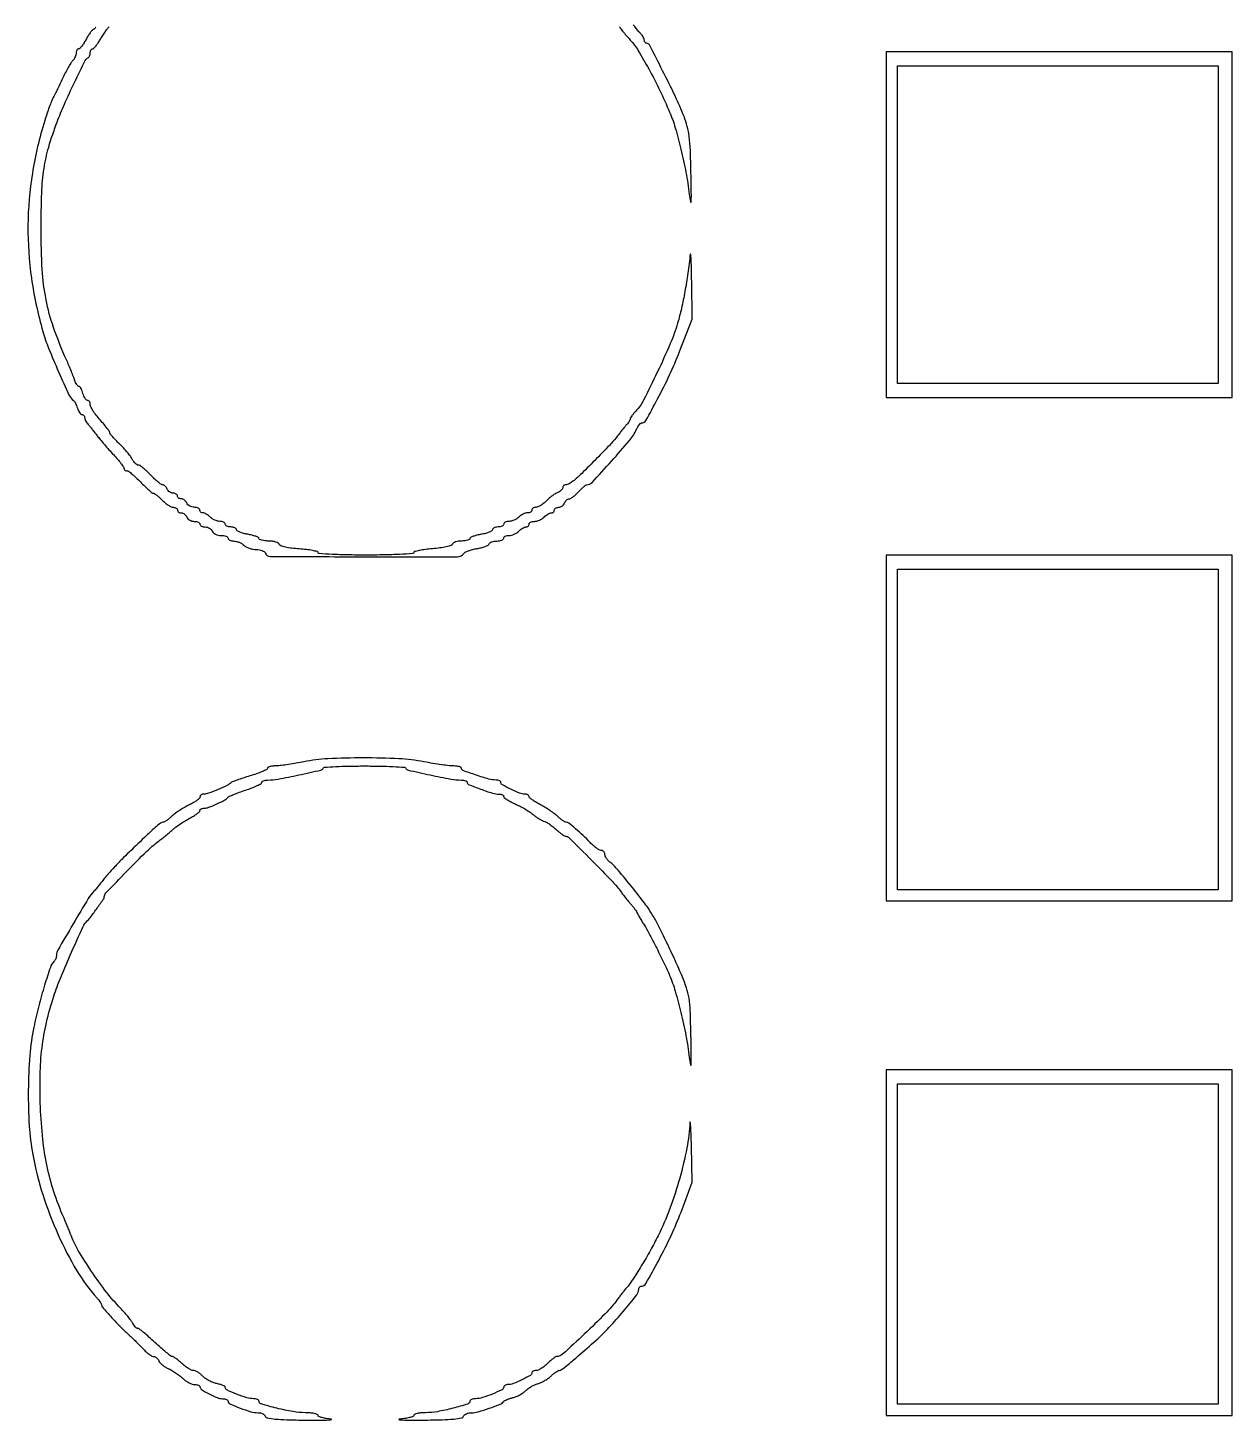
# Model space of a CAD drawing. Extents: x 8 to 208, y 14 to 271.
# Drawn here: x 163.85 to 200.08, y 199.26 to 241.15 of the extents above; entities that cross this region are included whole.
import ezdxf

# ---------------------------------------------------------------- set-up
doc = ezdxf.new("R2010")
doc.units = 0
doc.header["$MEASUREMENT"] = 0

msp = doc.modelspace()

# ---------------------------------------------------------------- linework, layer by layer
for points in [[(165.895742, 241.176833, -0.077571), (165.8814, 241.141791, -0.096228), (165.86017, 241.118314, -0.162341), (165.835238, 241.11, 0.213495), (165.801494, 241.094903, 0.020012), (165.742235, 241.023021, 0.022892), (165.676259, 240.927332, 0.015966), (165.610416, 240.8139, -0.017404), (165.544143, 240.700478, -0.024594), (165.47686, 240.604779, -0.022482), (165.416044, 240.533582, -0.207638), (165.379678, 240.5178, 0.165846), (165.352487, 240.508526, 0.095421), (165.329338, 240.482298, 0.07638), (165.313691, 240.44317, 0.057046), (165.3084, 240.396943, -0.069305), (165.300805, 240.342413, -0.036607), (165.277336, 240.27811, -0.035581), (165.243128, 240.214631, -0.045687), (165.20265, 240.16212, 0.04812), (165.149715, 240.092756, 0.009478), (165.069543, 239.958014, 0.009968), (164.98192, 239.796796, 0.009108), (164.898021, 239.627327, -0.001755), (164.815269, 239.453804, -0.001742), (164.731087, 239.280416, -0.001706), (164.656414, 239.129273, -0.006786), (164.609014, 239.0373, 0.028481), (164.564461, 238.94079, 0.006137), (164.499041, 238.768695, 0.006387), (164.428182, 238.567241, 0.006061), (164.361198, 238.3605, 0.035396), (163.991368, 236.784147, 0.037817), (163.858364, 235.206066, 0.037631), (163.964451, 233.618911, 0.034373), (164.307357, 232.0155, 0.025537), (164.480579, 231.510555, 0.008947), (164.779022, 230.803542, 0.004361), (165.101343, 230.093334, 0.129784), (165.226316, 229.9428, -0.097821), (165.252986, 229.914514, -0.022316), (165.285632, 229.85701, -0.022263), (165.317903, 229.786123, -0.020049), (165.344999, 229.71015, 0.035417), (165.373537, 229.637287, 0.04609), (165.410129, 229.575715, 0.053676), (165.448859, 229.532921, 0.184026), (165.483301, 229.5198, -0.114131), (165.513398, 229.512839, -0.100334), (165.539023, 229.493174, -0.093793), (165.55622, 229.46377, -0.08575), (165.5622, 229.429157, 0.084362), (165.569519, 229.386085, 0.032771), (165.593264, 229.330261, 0.031293), (165.627479, 229.271899, 0.033709), (165.66795, 229.219776, -0.008976), (165.720086, 229.159076, -0.003208), (165.792338, 229.070688, -0.003182), (165.870368, 228.972702, -0.003756), (165.9429, 228.878982, 0.010735), (166.029582, 228.77015, 0.004021), (166.15559, 228.621183, 0.003982), (166.295486, 228.461067, 0.004822), (166.42935, 228.313193, -0.009549), (166.550885, 228.176359, -0.013491), (166.653408, 228.049625, -0.0096), (166.733053, 227.941302, -0.154922), (166.7466, 227.89863, 0.12344), (166.753372, 227.871616, 0.100775), (166.772447, 227.848606, 0.090835), (166.800978, 227.833145, 0.079021), (166.834589, 227.8278, -0.159695), (166.884813, 227.811339, -0.014177), (166.991292, 227.728395, -0.017386), (167.114773, 227.619018, -0.012673), (167.24449, 227.4894, 0.008564), (167.372132, 227.359741, 0.012516), (167.489243, 227.250405, 0.007984), (167.589788, 227.16397, 0.175291), (167.625646, 227.151, -0.152308), (167.659426, 227.140466, -0.014645), (167.729616, 227.088872, -0.017573), (167.811062, 227.020507, -0.012989), (167.896391, 226.9395, 0.026475), (167.986399, 226.85855, 0.028952), (168.08191, 226.790128, 0.030148), (168.169618, 226.741817, 0.111254), (168.230945, 226.728, -0.066978), (168.277984, 226.721671, -0.083889), (168.317853, 226.703149, -0.099491), (168.344516, 226.675662, -0.143944), (168.354, 226.6434, 0.138107), (168.363084, 226.611139, 0.100138), (168.388618, 226.583651, 0.085896), (168.426809, 226.565144, 0.070083), (168.471849, 226.5588, -0.096313), (168.52054, 226.549333, -0.06686), (168.569384, 226.521523, -0.064359), (168.61097, 226.480412, -0.074185), (168.638394, 226.4319, 0.104363), (168.669801, 226.38337, 0.06668), (168.723268, 226.342277, 0.06271), (168.789606, 226.314475, 0.068006), (168.858945, 226.305, -0.047258), (168.924719, 226.298769, -0.067241), (168.980318, 226.280149, -0.087393), (169.017807, 226.252712, -0.193529), (169.0308, 226.2204, 0.182536), (169.042996, 226.188107, 0.0909), (169.077844, 226.160651, 0.070807), (169.129669, 226.142049, 0.050854), (169.190949, 226.1358, -0.07271), (169.255811, 226.126318, -0.064008), (169.318358, 226.098523, -0.066864), (169.369233, 226.057421, -0.098143), (169.399794, 226.0089, 0.125259), (169.434156, 225.960319, 0.06413), (169.497093, 225.919277, 0.057561), (169.577122, 225.891436, 0.055002), (169.662645, 225.882, -0.037645), (169.744656, 225.875817, -0.056489), (169.813892, 225.857149, -0.074175), (169.861179, 225.829803, -0.228458), (169.8768, 225.7974, 0.196601), (169.890018, 225.765082, 0.086348), (169.928278, 225.737651, 0.06626), (169.984969, 225.719026, 0.04631), (170.052043, 225.7128, -0.06043), (170.128423, 225.703535, -0.03907), (170.213085, 225.675523, -0.038951), (170.292772, 225.634493, -0.058077), (170.354186, 225.5859, 0.074909), (170.420118, 225.537233, 0.0385), (170.514517, 225.496277, 0.03718), (170.620321, 225.468349, 0.045969), (170.721793, 225.459, -0.041132), (170.816504, 225.451195, -0.050425), (170.902144, 225.427936, -0.058666), (170.967136, 225.393839, -0.163633), (170.997739, 225.35325, 0.321478), (171.139873, 225.250257, 0.000695), (173.964521, 225.240141, 0.000783), (176.777512, 225.238379, 0.253309), (176.965118, 225.340168, -0.134365), (177.009264, 225.379371, -0.026862), (177.106973, 225.421297, -0.026631), (177.229509, 225.458983, -0.022089), (177.363235, 225.486223, 0.022079), (177.494683, 225.512996, 0.029927), (177.61024, 225.549365, 0.030282), (177.69862, 225.589397, 0.19315), (177.729835, 225.626205, -0.167712), (177.755329, 225.659458, -0.057311), (177.810278, 225.687363, -0.049249), (177.88278, 225.706415, -0.03966), (177.96315, 225.7128, 0.039486), (178.041436, 225.718992, 0.058687), (178.107543, 225.737651, 0.077179), (178.152547, 225.765021, 0.221088), (178.1676, 225.7974, -0.185417), (178.180003, 225.829698, -0.090018), (178.215527, 225.857149, -0.069864), (178.268323, 225.875756, -0.049879), (178.330757, 225.882, 0.064082), (178.402493, 225.891232, 0.039128), (178.483264, 225.919277, 0.038656), (178.560264, 225.960316, 0.054664), (178.620814, 226.0089, -0.032161), (178.676062, 226.057463, -0.032192), (178.737064, 226.098523, -0.03396), (178.794813, 226.127148, -0.098387), (178.838357, 226.1358, 0.09221), (178.87296, 226.142236, 0.096076), (178.902374, 226.160651, 0.099376), (178.922058, 226.188122, 0.106313), (178.929, 226.2204, -0.185417), (178.941403, 226.252698, -0.090018), (178.976927, 226.280149, -0.069864), (179.029723, 226.298756, -0.049879), (179.092157, 226.305, 0.064082), (179.163893, 226.314232, 0.039128), (179.244664, 226.342277, 0.038656), (179.321664, 226.383316, 0.054664), (179.382214, 226.4319, -0.032161), (179.437462, 226.480463, -0.032192), (179.498464, 226.521523, -0.03396), (179.556213, 226.550148, -0.098387), (179.599757, 226.5588, 0.09221), (179.63436, 226.565236, 0.096076), (179.663774, 226.583651, 0.099376), (179.683458, 226.611122, 0.106313), (179.6904, 226.6434, -0.151099), (179.700378, 226.675664, -0.09843), (179.728457, 226.703149, -0.081424), (179.770421, 226.721688, -0.063461), (179.819955, 226.728, 0.088478), (179.873122, 226.737482, 0.06652), (179.925758, 226.765277, 0.065663), (179.969905, 226.806389, 0.081035), (179.998206, 226.8549, -0.055455), (180.0233, 226.903431, -0.057782), (180.058154, 226.944523, -0.064282), (180.09702, 226.972478, -0.124423), (180.1339, 226.9818, 0.136554), (180.179421, 226.994468, 0.024738), (180.252921, 227.043928, 0.025026), (180.335486, 227.112326, 0.020382), (180.416909, 227.1933, -0.013023), (180.496008, 227.274311, -0.017853), (180.571541, 227.342672, -0.014705), (180.63679, 227.394417, -0.161656), (180.668065, 227.4048, 0.208654), (180.82471, 227.473145, 0.004364), (181.409418, 228.114463, 0.008856), (181.949256, 228.738956, 0.062774), (182.164935, 229.07565, -0.024508), (182.204128, 229.14854, -0.032888), (182.246968, 229.210085, -0.034553), (182.287571, 229.254291, -0.192005), (182.316938, 229.266, 0.271141), (182.443664, 229.340174, 0.00593), (182.799061, 229.990978, 0.013396), (183.155742, 230.708755, 0.015417), (183.456073, 231.412108), (183.8358, 232.383259), (183.822261, 233.51068, 0.002803), (183.814967, 233.924716, 0.007474), (183.803693, 234.219941, 0.025835), (183.790821, 234.34234, 0.877947), (183.778063, 234.342, -0.00941), (183.708548, 233.775004, -0.009951), (183.618824, 233.221537, -0.010535), (183.514164, 232.709657, -0.015905), (183.39958, 232.2693, -0.029442), (183.179558, 231.657513, -0.00989), (182.789066, 230.792132, -0.007647), (182.375089, 229.954374, -0.069053), (182.140777, 229.620645, 0.013429), (182.077135, 229.548545, 0.01779), (182.023415, 229.479431, 0.015259), (181.983148, 229.419891, 0.141974), (181.9746, 229.390395, -0.116115), (181.968161, 229.363041, -0.02312), (181.943536, 229.318875, -0.023323), (181.909333, 229.26904, -0.019872), (181.86885, 229.219776, 0.010017), (181.816729, 229.158838, 0.003541), (181.744462, 229.069555, 0.003513), (181.666432, 228.970322, 0.004122), (181.5939, 228.875123, -0.029885), (181.401698, 228.648126, -0.003916), (180.961214, 228.194015, -0.004396), (180.513275, 227.747321, -0.021979), (180.249375, 227.51055, -0.029921), (180.193572, 227.470078, -0.028561), (180.132486, 227.435864, -0.029778), (180.075095, 227.41201, -0.083789), (180.032371, 227.4048, 0.097977), (179.99872, 227.398142, 0.097689), (179.9701, 227.379169, 0.09819), (179.950935, 227.350843, 0.10011), (179.9442, 227.317545, -0.13964), (179.933506, 227.28, -0.060976), (179.900776, 227.239257, -0.053644), (179.852922, 227.20173, -0.047897), (179.796373, 227.173563, 0.048652), (179.72623, 227.138493, 0.018052), (179.634859, 227.07639, 0.017689), (179.539408, 227.00101, 0.020399), (179.454127, 226.922418, -0.028688), (179.370654, 226.848011, -0.030308), (179.280672, 226.78511, -0.031802), (179.197048, 226.740946, -0.105973), (179.136655, 226.728, 0.066978), (179.089616, 226.721671, 0.083889), (179.049747, 226.703149, 0.099491), (179.023084, 226.675662, 0.143944), (179.0136, 226.6434, -0.154765), (179.003368, 226.611135, -0.09778), (178.974548, 226.583651, -0.080164), (178.931491, 226.565104, -0.061768), (178.880657, 226.5588, 0.075276), (178.820574, 226.549703, 0.03846), (178.749489, 226.521523, 0.037117), (178.679176, 226.480467, 0.045706), (178.620814, 226.4319, -0.054664), (178.560264, 226.383316, -0.038656), (178.483264, 226.342277, -0.039128), (178.402493, 226.314232, -0.064082), (178.330757, 226.305, 0.049879), (178.268323, 226.298756, 0.069864), (178.215527, 226.280149, 0.090018), (178.180003, 226.252698, 0.185417), (178.1676, 226.2204, -0.191087), (178.154785, 226.188093, -0.088204), (178.117897, 226.160651, -0.068025), (178.063154, 226.142034, -0.048028), (177.9984, 226.1358, 0.047439), (177.933643, 226.129642, 0.067426), (177.878902, 226.111242, 0.087586), (177.841998, 226.084129, 0.192951), (177.8292, 226.0522, -0.264949), (177.80885, 226.016493, -0.037096), (177.729795, 225.977262, -0.034344), (177.620455, 225.941291, -0.022653), (177.4908, 225.914487, 0.019977), (177.361128, 225.888402, 0.030734), (177.251805, 225.854595, 0.031218), (177.171569, 225.8184, 0.277998), (177.1524, 225.786587, -0.271135), (177.135762, 225.758161, -0.055342), (177.079917, 225.734475, -0.044371), (177.000192, 225.718157, -0.028309), (176.90565, 225.7128, 0.035249), (176.808924, 225.705972, 0.045475), (176.72229, 225.685521, 0.052644), (176.656819, 225.65566, 0.180924), (176.627945, 225.619935, -0.241764), (176.588406, 225.581239, -0.018274), (176.439146, 225.540948, -0.021982), (176.248689, 225.505671, -0.014775), (176.028695, 225.481452, 0.011979), (175.810835, 225.4587, 0.01945), (175.627337, 225.427786, 0.014153), (175.48401, 225.393606, 0.339284), (175.4604, 225.362817, -0.396532), (175.432594, 225.333268, -0.002504), (175.037929, 225.311249, -0.007923), (174.573666, 225.295049, -0.004759), (174.0222, 225.2898, -0.004871), (173.470735, 225.295173, -0.00811), (173.006471, 225.311756, -0.002622), (172.612405, 225.334309, -0.396049), (172.584, 225.364544, 0.341775), (172.559946, 225.395623, 0.015031), (172.417834, 225.427913, 0.020096), (172.235184, 225.456112, 0.012351), (172.018329, 225.475308, -0.014505), (171.78856, 225.496645, -0.025696), (171.601164, 225.52939, -0.025741), (171.462169, 225.568733, -0.234601), (171.419079, 225.612064, 0.189439), (171.386644, 225.65087, 0.04942), (171.310455, 225.683209, 0.043056), (171.209572, 225.705407, 0.032643), (171.09645, 225.7128, -0.024103), (170.985678, 225.718143, -0.038405), (170.892308, 225.734475, -0.045103), (170.82571, 225.75804, -0.29313), (170.8074, 225.786587, 0.277998), (170.788231, 225.8184, 0.031218), (170.707995, 225.854595, 0.030734), (170.598672, 225.888402, 0.019977), (170.469, 225.914487, -0.022653), (170.339345, 225.941291, -0.034344), (170.230005, 225.977262, -0.037096), (170.15095, 226.016493, -0.264949), (170.1306, 226.0522, 0.192951), (170.117802, 226.084129, 0.087586), (170.080897, 226.111242, 0.067426), (170.026157, 226.129642, 0.047439), (169.9614, 226.1358, -0.048028), (169.896646, 226.142034, -0.068025), (169.841903, 226.160651, -0.088204), (169.805015, 226.188093, -0.191087), (169.7922, 226.2204, 0.185417), (169.779797, 226.252698, 0.090018), (169.744273, 226.280149, 0.069864), (169.691477, 226.298756, 0.049879), (169.629043, 226.305, -0.064082), (169.557307, 226.314232, -0.039128), (169.476536, 226.342277, -0.038656), (169.399536, 226.383316, -0.054664), (169.338986, 226.4319, 0.032161), (169.283738, 226.480463, 0.032192), (169.222736, 226.521523, 0.03396), (169.164987, 226.550148, 0.098387), (169.121443, 226.5588, -0.09221), (169.08684, 226.565236, -0.096076), (169.057426, 226.583651, -0.099376), (169.037742, 226.611122, -0.106313), (169.0308, 226.6434, 0.193529), (169.017807, 226.675712, 0.087393), (168.980318, 226.703149, 0.067241), (168.924719, 226.721769, 0.047258), (168.858945, 226.728, -0.068006), (168.789606, 226.737475, -0.06271), (168.723268, 226.765277, -0.06668), (168.669801, 226.80637, -0.104363), (168.638394, 226.8549, 0.074185), (168.61097, 226.903412, 0.064359), (168.569384, 226.944523, 0.06686), (168.52054, 226.972333, 0.096313), (168.471849, 226.9818, -0.070083), (168.426809, 226.988144, -0.085896), (168.388618, 227.006651, -0.100138), (168.363084, 227.034139, -0.138107), (168.354, 227.0664, 0.151099), (168.344022, 227.098664, 0.09843), (168.315943, 227.126149, 0.081424), (168.273979, 227.144688, 0.063461), (168.224445, 227.151, -0.088478), (168.171278, 227.160482, -0.06652), (168.118642, 227.188277, -0.065663), (168.074495, 227.229389, -0.081035), (168.046194, 227.2779, 0.055276), (168.021122, 227.326431, 0.057695), (167.986331, 227.367523, 0.064222), (167.947558, 227.395481, 0.124753), (167.910788, 227.4048, -0.154591), (167.862372, 227.420136, -0.016689), (167.767517, 227.491779, -0.019237), (167.658103, 227.587497, -0.014367), (167.54482, 227.7009, 0.014465), (167.431494, 227.814302, 0.019338), (167.321949, 227.910021, 0.016831), (167.226948, 227.981614, 0.154243), (167.178258, 227.997, -0.14848), (167.138135, 228.009183, -0.045923), (167.088563, 228.049385, -0.041372), (167.038474, 228.107083, -0.035222), (166.995513, 228.175331, 0.03901), (166.939625, 228.262644, 0.012426), (166.843439, 228.383502, 0.012318), (166.729186, 228.513326, 0.01343), (166.611837, 228.633578, -0.008052), (166.501395, 228.744343, -0.011833), (166.40827, 228.845482, -0.007264), (166.334256, 228.932295, -0.174605), (166.3236, 228.96188, 0.148821), (166.309533, 229.008094, 0.016064), (166.24361, 229.099837, 0.01022), (166.12539, 229.247341, 0.001508), (165.87945, 229.539869, -0.028774), (165.822789, 229.615248, -0.028404), (165.77489, 229.696951, -0.02962), (165.741394, 229.773133, -0.088987), (165.7314, 229.828845, 0.071146), (165.725172, 229.872394, 0.086548), (165.707022, 229.909326, 0.100304), (165.680059, 229.934016, 0.136204), (165.648412, 229.9428, -0.196992), (165.612832, 229.957384, -0.05533), (165.574208, 230.004928, -0.046776), (165.538753, 230.073331, -0.034719), (165.51234, 230.1543, 0.029141), (165.486915, 230.235294, 0.040934), (165.454368, 230.303672, 0.046989), (165.419927, 230.351916, 0.217563), (165.38953, 230.3658, -0.198739), (165.358766, 230.378531, -0.048712), (165.323217, 230.421715, -0.04239), (165.289057, 230.48327, -0.031426), (165.261701, 230.55615, 0.01727), (165.227176, 230.656688, 0.004564), (165.165024, 230.814841, 0.004626), (165.090956, 230.993591, 0.004739), (165.014175, 231.1695, -0.020768), (164.626837, 232.140665, -0.036752), (164.401474, 232.972726, -0.033493), (164.288345, 233.879853, -0.014278), (164.253397, 235.1034, -0.009163), (164.273298, 236.189258, -0.027991), (164.341426, 236.922744, -0.033915), (164.482476, 237.564377, -0.019296), (164.734612, 238.3182, -0.014334), (164.954843, 238.853921, -0.007423), (165.2589, 239.510751, -0.002312), (165.580584, 240.171594, -0.181309), (165.663896, 240.2499, 0.126364), (165.689752, 240.269438, 0.0612), (165.711571, 240.305022, 0.054899), (165.726387, 240.350016, 0.052152), (165.7314, 240.39795, -0.053407), (165.736312, 240.443802, -0.073191), (165.750893, 240.482594, -0.092981), (165.772437, 240.508639, -0.175331), (165.79776, 240.5178, 0.198487), (165.832077, 240.531982, 0.022), (165.890694, 240.595787, 0.024114), (165.956039, 240.681595, 0.017264), (166.020946, 240.783286, -0.009203), (166.089696, 240.894927, -0.007707), (166.166603, 241.010843, -0.007793), (166.240198, 241.114633, -0.021083), (166.296577, 241.185136, -0.012266)], [(181.650428, 241.184605, 0.014253), (181.720494, 241.087106, 0.014152), (181.8252, 240.957606, 0.005514), (181.976887, 240.784399, -0.045572), (182.214732, 240.464418, -0.012251), (182.531592, 239.915628, -0.012302), (182.862378, 239.271653, -0.012425), (183.159938, 238.6143, -0.028816), (183.327958, 238.143218, -0.012391), (183.499702, 237.498147, -0.012202), (183.649358, 236.799504, -0.015643), (183.751088, 236.149865, 0.01374), (183.786621, 235.91716, 0.879008), (183.80532, 235.918103, 0.022841), (183.812058, 236.125125, 0.001173), (183.801677, 236.7954, 0.005129), (183.782606, 237.474137, 0.021233), (183.749495, 237.882993, 0.033084), (183.690899, 238.188644, 0.032005), (183.592045, 238.4874, 0.01468), (183.32217, 239.103447, 0.007473), (182.948947, 239.862089, 0.001777), (182.549125, 240.63821, 0.279868), (182.468785, 240.687, -0.126504), (182.441637, 240.69398, -0.100769), (182.418511, 240.713626, -0.089824), (182.402965, 240.743014, -0.077002), (182.3976, 240.777643, 0.086752), (182.390197, 240.819991, 0.036063), (182.366536, 240.873226, 0.034302), (182.332318, 240.927936, 0.037491), (182.29185, 240.975746, -0.018109), (182.23749, 241.035141, -0.004787), (182.155036, 241.133957, -0.004851), (182.063331, 241.248268, -0.004969)]]:
    msp.add_lwpolyline(points, format="xyb")
for points in [[(189.6732, 235.2303), (189.6732, 230.0274), (194.8761, 230.0274), (200.079, 230.0274), (200.079, 235.2303), (200.079, 240.4332), (194.8761, 240.4332), (189.6732, 240.4332)], [(199.656, 235.2303), (199.656, 230.4504), (194.8338, 230.4504), (190.0116, 230.4504), (190.0116, 235.2303), (190.0116, 240.0102), (194.8338, 240.0102), (199.656, 240.0102)], [(189.6732, 220.0869), (189.6732, 214.884), (194.8761, 214.884), (200.079, 214.884), (200.079, 220.0869), (200.079, 225.2898), (194.8761, 225.2898), (189.6732, 225.2898)], [(199.656, 220.0446), (199.656, 215.2224), (194.8338, 215.2224), (190.0116, 215.2224), (190.0116, 220.0446), (190.0116, 224.8668), (194.8338, 224.8668), (199.656, 224.8668)], [(189.6732, 204.6051), (189.6732, 199.4022), (194.8761, 199.4022), (200.079, 199.4022), (200.079, 204.6051), (200.079, 209.808), (194.8761, 209.808), (189.6732, 209.808)], [(199.656, 204.5628), (199.656, 199.7406), (194.8338, 199.7406), (190.0116, 199.7406), (190.0116, 204.5628), (190.0116, 209.385), (194.8338, 209.385), (199.656, 209.385)]]:
    msp.add_lwpolyline(points, close=True)
for points in [[(172.161, 219.068628, -0.007882), (171.930301, 219.024835, -0.007254), (171.691867, 218.987011, -0.007266), (171.47834, 218.959467, -0.023701), (171.33615, 218.950017, 0.024439), (171.230787, 218.942858, 0.038619), (171.141967, 218.925416, 0.045263), (171.078653, 218.901471, 0.287219), (171.0612, 218.873594, -0.285422), (171.039696, 218.838992, -0.01266), (170.90588, 218.777076, -0.018106), (170.735106, 218.710479, -0.011585), (170.53245, 218.645013, 0.005461), (170.326792, 218.581348, 0.007895), (170.146595, 218.520245, 0.004532), (169.996745, 218.465244, 0.118148), (169.9614, 218.441268, -0.097639), (169.856645, 218.363828, -0.010099), (169.575319, 218.237612, -0.010482), (169.289564, 218.12329, -0.090144), (169.15483, 218.0988, 0.067553), (169.10742, 218.092365, 0.084273), (169.067234, 218.073547, 0.09963), (169.04036, 218.045615, 0.142831), (169.0308, 218.012831, -0.206464), (169.012711, 217.970892, -0.029141), (168.938983, 217.909028, -0.029247), (168.837947, 217.842633, -0.021036), (168.718232, 217.780181, 0.020156), (168.583407, 217.710148, 0.013932), (168.436561, 217.620672, 0.014071), (168.300018, 217.526606, 0.027809), (168.198279, 217.44315, -0.015171), (168.113861, 217.370259, -0.01945), (168.03172, 217.308715, -0.017633), (167.960522, 217.263194, -0.134196), (167.922492, 217.2528, 0.167366), (167.845309, 217.22622, 0.014772), (167.684279, 217.09254, 0.009802), (167.425149, 216.854977, 0.001384), (166.902548, 216.353899, 0.006305), (166.681295, 216.135129, 0.005926), (166.460951, 215.906332, 0.005906), (166.270404, 215.698865, 0.02031), (166.153988, 215.557952, -0.004254), (166.06641, 215.44473, -0.00439), (165.977823, 215.334207, -0.004246), (165.899428, 215.239788, -0.018697), (165.8507, 215.186295, 0.05795), (165.672201, 214.956512, 0.003439), (165.22049, 214.199153, 0.001835), (164.755385, 213.400305, 0.131646), (164.7162, 213.254059, -0.057365), (164.710551, 213.204981, -0.037894), (164.693487, 213.150772, -0.037948), (164.668492, 213.099886, -0.058476), (164.638878, 213.06087, 0.109457), (164.53152, 212.884985, 0.00821), (164.357675, 212.348854, 0.011679), (164.182755, 211.726004, 0.011302), (164.035028, 211.088837, 0.032052), (163.914547, 210.240891, 0.017106), (163.869163, 209.182429, 0.0171), (163.89632, 208.119919, 0.031102), (164.001917, 207.258196, 0.03113), (164.306194, 206.048179, 0.028044), (164.766982, 204.841124, 0.029199), (165.328796, 203.759676, 0.048694), (165.936739, 202.93425, -0.016572), (165.987687, 202.873638, -0.020638), (166.030713, 202.813949, -0.019387), (166.06223, 202.761909, -0.127121), (166.0698, 202.732613, 0.183797), (166.096821, 202.661588, 0.0033), (166.373668, 202.354511, 0.008992), (166.658411, 202.053876, 0.016486), (166.902587, 201.821059, -0.008161), (166.994097, 201.73667, -0.004149), (167.106532, 201.627741, -0.00412), (167.220687, 201.513427, -0.006149), (167.318422, 201.41145, 0.021891), (167.409328, 201.322386, 0.026216), (167.502574, 201.247141, 0.026404), (167.586202, 201.193094, 0.13098), (167.639833, 201.1788, -0.108016), (167.683196, 201.169322, -0.066438), (167.727574, 201.141308, -0.061885), (167.766199, 201.099966, -0.065445), (167.792674, 201.051168, 0.093805), (167.827478, 200.994841, 0.034612), (167.895366, 200.930179, 0.032824), (167.981155, 200.868121, 0.033835), (168.073487, 200.818518, -0.027073), (168.177137, 200.764627, -0.015001), (168.297702, 200.688434, -0.014924), (168.415532, 200.6037, -0.023231), (168.511215, 200.52315, 0.03386), (168.601573, 200.450304, 0.031898), (168.7027, 200.388715, 0.033486), (168.799406, 200.345956, 0.087564), (168.873954, 200.3328, -0.038561), (168.934053, 200.328158, -0.057328), (168.984883, 200.314162, -0.075055), (169.019653, 200.293646, -0.223483), (169.031335, 200.26935, 0.253851), (169.078262, 200.184588, 0.020872), (169.304429, 200.053216, 0.026817), (169.546797, 199.941805, 0.094593), (169.714456, 199.9098, -0.04309), (169.776606, 199.904434, -0.062798), (169.829111, 199.888325, -0.082393), (169.864672, 199.864642, -0.20762), (169.8768, 199.836694, 0.295031), (169.928176, 199.757204, 0.013599), (170.239548, 199.627011, 0.021427), (170.561217, 199.518271, 0.070904), (170.782028, 199.4868, -0.054719), (170.853666, 199.478937, -0.059372), (170.919829, 199.455736, -0.067072), (170.970946, 199.421524, -0.132175), (170.997708, 199.38105, 0.275686), (171.058838, 199.328358, 0.019496), (171.291453, 199.296905, 0.017065), (171.646397, 199.275123, 0.004603), (172.210308, 199.264996, 0.002504), (172.638235, 199.263394, 0.007993), (172.923798, 199.26832, 0.066679), (172.987097, 199.278951, 0.822175), (172.98585, 199.290781, -0.01856), (172.831838, 199.310397, -0.029346), (172.702043, 199.339759, -0.029117), (172.606061, 199.373643, -0.302013), (172.584, 199.406835, 0.317412), (172.562027, 199.437961, 0.033767), (172.471794, 199.46331, 0.031885), (172.348434, 199.481024, 0.019719), (172.202023, 199.4868, -0.043013), (171.829064, 199.518944, -0.018869), (171.343634, 199.622248, -0.009921), (170.873178, 199.751063, -0.332415), (170.8074, 199.83907, 0.217848), (170.795021, 199.866133, 0.078468), (170.7582, 199.889023, 0.059664), (170.704042, 199.90462, 0.040323), (170.639912, 199.9098, -0.074373), (170.438872, 199.93987, -0.020365), (170.135646, 200.046338, -0.012763), (169.839685, 200.172838, -0.293343), (169.7922, 200.246811, 0.2529), (169.77696, 200.275015, 0.037605), (169.718423, 200.307359, 0.034747), (169.637262, 200.337922, 0.023327), (169.541044, 200.361881, -0.043346), (169.432331, 200.393617, -0.028202), (169.313186, 200.447836, -0.028332), (169.202062, 200.514461, -0.047198), (169.118044, 200.583956, 0.030132), (169.043836, 200.649721, 0.031126), (168.963031, 200.705321, 0.032761), (168.887353, 200.744235, 0.102721), (168.831654, 200.7558, -0.112393), (168.772898, 200.769176, -0.026299), (168.683718, 200.817928, -0.025811), (168.584671, 200.886342, -0.022835), (168.488895, 200.9673, 0.013204), (168.396727, 201.048301, 0.017539), (168.308545, 201.116672, 0.014938), (168.23264, 201.167999, 0.14212), (168.195407, 201.1788, -0.167173), (168.154182, 201.19298, -0.005506), (168.016257, 201.303056, -0.00996), (167.855491, 201.439711, -0.006704), (167.6772, 201.6018, 0.006845), (167.49881, 201.763887, 0.010145), (167.337737, 201.900544, 0.005698), (167.199604, 202.010405, 0.16664), (167.157611, 202.0248, -0.166951), (167.126067, 202.035635, -0.039345), (167.084321, 202.07378, -0.036264), (167.040773, 202.127709, -0.02886), (167.001717, 202.191539, 0.036994), (166.949335, 202.274106, 0.011313), (166.858415, 202.390788, 0.011256), (166.750362, 202.517248, 0.012085), (166.63919, 202.635689, -0.029699), (166.223028, 203.111585, -0.016454), (165.770615, 203.736994, -0.0163), (165.372748, 204.370545, -0.041231), (165.138386, 204.861041, 0.003979), (165.09408, 204.974841, 0.002259), (165.038736, 205.111908, 0.002255), (164.981725, 205.249511, 0.003717), (164.932155, 205.36523, -0.023759), (164.638229, 206.135233, -0.027332), (164.434147, 206.894782, -0.025458), (164.304141, 207.716382, -0.016492), (164.233895, 208.676325, -0.014938), (164.223978, 209.649397, -0.024976), (164.280909, 210.465782, -0.027042), (164.414046, 211.224817, -0.022038), (164.635567, 212.019739, -0.018474), (164.84341, 212.584232, -0.007298), (165.168973, 213.34506, -0.003883), (165.511721, 214.098976, -0.089386), (165.647281, 214.2918, 0.037841), (165.750548, 214.410637, 0.005458), (165.939711, 214.670708, 0.002156), (166.137512, 214.951547, 0.153516), (166.1544, 215.005255, -0.193191), (166.201897, 215.123594, -0.00201), (166.832289, 215.777124, -0.006176), (167.428056, 216.374858, -0.032974), (167.777622, 216.674574, 0.006088), (167.892155, 216.762553, 0.004335), (168.018396, 216.863779, 0.004376), (168.137158, 216.962456, 0.009301), (168.226937, 217.0413, -0.025867), (168.319834, 217.117585, -0.011685), (168.448817, 217.208201, -0.011534), (168.589719, 217.29772, -0.015459), (168.721662, 217.371872, 0.016907), (168.840084, 217.438878, 0.024111), (168.939991, 217.506779, 0.021711), (169.014592, 217.56817, 0.212834), (169.0308, 217.604522, -0.178112), (169.040808, 217.631725, -0.0922), (169.069311, 217.654862, -0.072267), (169.111742, 217.670529, -0.052402), (169.161901, 217.6758, 0.092899), (169.295863, 217.700906, 0.015315), (169.53914, 217.804095, 0.01496), (169.775675, 217.921788, 0.099409), (169.8768, 218.005215, -0.120775), (169.912302, 218.032068, -0.005882), (170.049569, 218.089364, -0.009276), (170.216112, 218.153025, -0.006535), (170.40555, 218.218651, 0.012284), (170.591981, 218.285647, 0.018989), (170.749105, 218.353476, 0.013887), (170.871341, 218.416072, 0.274002), (170.892, 218.450941, -0.228307), (170.905074, 218.47808, -0.074238), (170.94464, 218.500985, -0.056534), (171.002575, 218.516621, -0.037682), (171.071201, 218.5218, 0.046325), (171.381785, 218.550637, 0.006789), (172.002423, 218.675635, 0.002389), (172.667076, 218.822241, 0.236966), (172.7391, 218.88135, -0.279644), (172.775995, 218.906984, -0.002691), (173.115218, 218.926162, -0.007875), (173.513007, 218.940226, -0.004898), (173.9799, 218.9448, -0.004898), (174.446793, 218.940226, -0.007875), (174.844583, 218.926162, -0.002691), (175.183805, 218.906984, -0.279644), (175.2207, 218.88135, 0.236966), (175.292724, 218.822241, 0.002389), (175.957377, 218.675635, 0.006789), (176.578015, 218.550637, 0.046325), (176.888599, 218.5218, -0.034345), (176.957238, 218.51708, -0.05239), (177.01516, 218.502782, -0.068202), (177.055, 218.481894, -0.242523), (177.0678, 218.457057, 0.305074), (177.112777, 218.390203, 0.007563), (177.473579, 218.249743, 0.014304), (177.827863, 218.129374, 0.074867), (178.030904, 218.0988, -0.050518), (178.083211, 218.093502, -0.070484), (178.127446, 218.077723, -0.090601), (178.157196, 218.054438, -0.183522), (178.1676, 218.027049, 0.234137), (178.185487, 217.990945, 0.019674), (178.273218, 217.929435, 0.022912), (178.389394, 217.861939, 0.015575), (178.52715, 217.795505, -0.015301), (178.676757, 217.723456, -0.013301), (178.828953, 217.639121, -0.013494), (178.962624, 217.555392, -0.037861), (179.049664, 217.487524, 0.026343), (179.123545, 217.427132, 0.019609), (179.210879, 217.368227, 0.01994), (179.297862, 217.31908, 0.041798), (179.36964, 217.289501, -0.052821), (179.445055, 217.256466, -0.018618), (179.545486, 217.194107, -0.018243), (179.651597, 217.116843, -0.020394), (179.74778, 217.034734, 0.013154), (179.837069, 216.956247, 0.017488), (179.92246, 216.889999, 0.014868), (179.995951, 216.840247, 0.142294), (180.031915, 216.8298, -0.198175), (180.130292, 216.789214, -0.001261), (180.814353, 216.105586, -0.004269), (181.436486, 215.469939, -0.036832), (181.689695, 215.164692, 0.008152), (181.759939, 215.069386, 0.006062), (181.840461, 214.966399, 0.006129), (181.918807, 214.871079, 0.013783), (181.981063, 214.801202, -0.017613), (182.036368, 214.738162, -0.013599), (182.092264, 214.665799, -0.013808), (182.140812, 214.595277, -0.031768), (182.172344, 214.539137, 0.015775), (182.205043, 214.476298, 0.004338), (182.260455, 214.379525, 0.004379), (182.325192, 214.270902, 0.00456), (182.390964, 214.1649, -0.020264), (182.534548, 213.9164, -0.004008), (182.769961, 213.459091, -0.004465), (183.003358, 212.986172, -0.011766), (183.15949, 212.6421, -0.029328), (183.327145, 212.173849, -0.012398), (183.499099, 211.528469, -0.012221), (183.649136, 210.828513, -0.015668), (183.751088, 210.177665, 0.014042), (183.786292, 209.948047, 0.879442), (183.80488, 209.949016, 0.022565), (183.811316, 210.157289, 0.00119), (183.800254, 210.8232, 0.004673), (183.778873, 211.577526, 0.029242), (183.741838, 211.96151, 0.043705), (183.665556, 212.270587, 0.018523), (183.51248, 212.669544, 0.007101), (183.292905, 213.164407, 0.005201), (183.035783, 213.707443, 0.004922), (182.790167, 214.200135, 0.019272), (182.624, 214.496614, 0.025645), (182.384791, 214.845768, 0.007203), (181.976199, 215.365389, 0.00528), (181.555574, 215.873668, 0.059345), (181.36424, 216.052047, -0.047277), (181.306455, 216.103377, -0.043574), (181.257568, 216.165989, -0.046416), (181.224022, 216.229946, -0.097884), (181.2132, 216.284697, 0.09133), (181.204614, 216.331311, 0.095796), (181.180031, 216.370932, 0.099532), (181.143365, 216.397445, 0.107321), (181.100284, 216.4068, -0.125678), (181.042873, 216.421462, -0.028338), (180.956633, 216.475141, -0.027653), (180.861395, 216.550394, -0.023738), (180.769822, 216.63945, 0.014883), (180.556402, 216.854485, 0.014807), (180.330213, 217.056823, 0.009523), (180.122684, 217.225034, 0.167052), (180.041899, 217.2528, -0.140742), (180.008885, 217.26228, -0.01373), (179.939044, 217.308715, -0.016538), (179.857646, 217.370247, -0.012357), (179.771978, 217.44315, 0.023693), (179.668017, 217.527634, 0.011823), (179.529134, 217.624988, 0.011709), (179.380276, 217.719213, 0.016899), (179.244092, 217.794872, -0.016726), (179.123386, 217.861878, -0.023953), (179.021558, 217.929779, -0.021441), (178.94541, 217.991216, -0.215506), (178.929, 218.027522, 0.169711), (178.919496, 218.054716, 0.09447), (178.892566, 218.077862, 0.075074), (178.852415, 218.093515, 0.055522), (178.80497, 218.0988, -0.093112), (178.640519, 218.129693, -0.021147), (178.379575, 218.244246, -0.014721), (178.126956, 218.377499, -0.270299), (178.083, 218.452869, 0.194188), (178.072374, 218.479197, 0.087171), (178.041695, 218.501552, 0.067029), (177.996203, 218.516724, 0.047052), (177.942386, 218.5218, -0.067926), (177.718691, 218.55233, -0.013891), (177.336368, 218.670206, -0.006905), (176.94506, 218.808916, -0.313815), (176.8986, 218.87565, 0.272004), (176.882947, 218.902294, 0.054933), (176.830259, 218.924491, 0.044128), (176.755091, 218.939789, 0.028135), (176.66595, 218.944814, -0.029224), (176.535836, 218.952434, -0.005952), (176.306858, 218.982097, -0.006254), (176.041134, 219.023139, -0.00583), (175.770208, 219.071714, 0.034765), (175.017766, 219.162113, 0.012731), (173.945897, 219.188492, 0.012596), (172.880685, 219.160741, 0.038049)], [(183.769586, 208.229192, -0.034306), (183.67468, 207.447084, -0.020991), (183.46153, 206.542123, -0.020564), (183.163709, 205.62633, -0.025928), (182.810628, 204.808115, -0.012794), (182.585824, 204.381337, -0.008508), (182.30744, 203.903385, -0.007668), (182.036327, 203.470729, -0.037064), (181.861038, 203.239764, 0.010291), (181.812044, 203.181915, 0.003366), (181.742167, 203.094687, 0.003352), (181.665862, 202.996767, 0.003779), (181.5939, 202.901653, -0.033755), (181.22017, 202.464754, -0.010331), (180.599057, 201.856401, -0.004559), (179.939466, 201.247765, -0.186137), (179.760631, 201.1788, 0.149749), (179.725304, 201.167977, 0.015681), (179.654334, 201.116672, 0.018327), (179.572159, 201.048302, 0.013701), (179.486591, 200.9673, -0.028052), (179.396014, 200.886354, -0.029931), (179.298813, 200.817928, -0.03135), (179.208788, 200.769811, -0.107455), (179.144345, 200.7558, 0.05075), (179.094317, 200.750709, 0.070707), (179.052006, 200.735552, 0.090808), (179.023555, 200.713181, 0.182842), (179.0136, 200.686869, -0.270299), (178.969644, 200.611499, -0.014721), (178.717025, 200.478246, -0.021147), (178.456081, 200.363693, -0.093112), (178.29163, 200.3328, 0.058894), (178.244195, 200.327193, 0.077908), (178.204034, 200.310647, 0.096445), (178.177131, 200.286151, 0.161354), (178.1676, 200.257386, -0.287687), (178.117235, 200.177096, -0.015298), (177.829185, 200.04856, -0.022892), (177.528529, 199.941074, -0.07453), (177.319888, 199.9098, 0.041927), (177.255764, 199.904414, 0.061498), (177.2016, 199.888224, 0.080804), (177.16486, 199.864438, 0.211834), (177.1524, 199.836348, -0.329544), (177.087765, 199.748931, -0.010479), (176.63778, 199.621243, -0.019414), (176.17199, 199.51869, -0.044502), (175.8144, 199.4868, 0.021353), (175.678721, 199.481003, 0.034348), (175.564387, 199.463247, 0.03803), (175.481608, 199.437753, 0.308245), (175.4604, 199.406621, -0.314019), (175.437279, 199.373436, -0.025243), (175.329931, 199.339847, -0.026933), (175.186489, 199.310932, -0.016863), (175.01625, 199.291898, 0.725782), (175.013539, 199.280699, 0.130187), (175.048453, 199.270137, 0.008256), (175.323361, 199.265093, 0.002363), (175.749578, 199.266327, 0.004588), (176.314123, 199.27581, 0.01709), (176.668856, 199.297174, 0.019602), (176.90106, 199.328365, 0.276062), (176.962178, 199.38105, -0.144765), (176.990383, 199.421562, -0.06427), (177.046537, 199.455736, -0.055898), (177.119881, 199.47896, -0.048785), (177.200038, 199.4868, 0.068861), (177.403376, 199.514938, 0.015889), (177.733916, 199.619649, 0.012448), (178.057958, 199.7429, 0.13523), (178.1676, 199.827499, -0.115124), (178.197751, 199.852728, -0.019522), (178.266447, 199.884109, -0.020426), (178.351704, 199.915096, -0.016923), (178.444702, 199.941226, 0.038828), (178.545914, 199.974507, 0.025902), (178.656004, 200.027293, 0.026109), (178.75806, 200.090018, 0.045556), (178.834307, 200.153507, -0.040386), (178.908441, 200.216544, -0.025741), (179.003644, 200.277898, -0.025821), (179.103909, 200.32875, -0.042986), (179.193389, 200.359582, 0.045053), (179.284973, 200.391561, 0.023885), (179.392042, 200.446456, 0.023573), (179.496992, 200.513526, 0.033571), (179.582796, 200.583326, -0.016266), (179.658587, 200.649465, -0.02034), (179.733221, 200.705533, -0.018993), (179.798348, 200.746878, -0.127557), (179.834913, 200.757151, 0.159543), (179.909432, 200.783226, 0.008524), (180.108589, 200.941028, 0.008027), (180.410241, 201.196739, 0.001568), (180.944577, 201.667611, 0.02357), (181.334319, 202.047513, 0.013426), (181.770344, 202.54046, 0.007286), (182.170048, 203.031939, 0.168623), (182.2284, 203.200046, -0.080214), (182.234182, 203.235857, -0.091405), (182.250889, 203.26626, -0.100746), (182.27576, 203.286586, -0.121692), (182.30496, 203.2938, 0.269684), (182.445137, 203.375337, 0.006263), (182.829552, 204.071375, 0.014022), (183.20619, 204.823931, 0.018905), (183.501439, 205.525812), (183.840837, 206.426465), (183.814405, 207.503882, 0.00228), (183.802991, 207.896154, 0.007017), (183.790336, 208.161377, 0.047866), (183.779418, 208.230183, 0.857961)]]:
    msp.add_lwpolyline(points, format="xyb", close=True)

doc.saveas('drawing.dxf')
